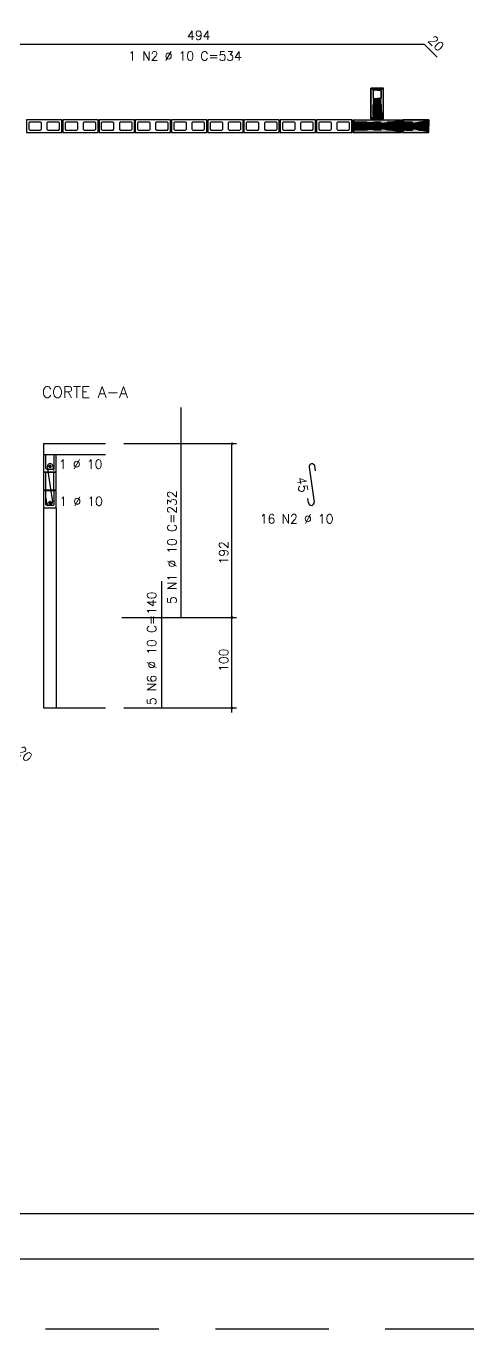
# Model space of a CAD drawing. Extents: x -1.9 to 86, y -1.5 to 61.
# Drawn here: x 50.12 to 59.87, y -1.55 to 27.24 of the extents above; entities that cross this region are included whole.
import ezdxf

# ---------------------------------------------------------------- set-up
doc = ezdxf.new("R2010")
doc.units = 0
doc.header["$MEASUREMENT"] = 0
doc.linetypes.add('ESTILO_TQS_0001', pattern=[0.45, 0.3, -0.15])
doc.linetypes.add('HIDDEN', pattern=[0.375, 0.25, -0.125])
doc.layers.get('0').update_dxf_attribs({"linetype": 'CONTINUOUS'})
doc.layers.get('Defpoints').update_dxf_attribs({"linetype": 'CONTINUOUS'})
for name, color, linetype in [('ARQ_FOLHA', 7, 'CONTINUOUS'), ('PENA_01', 1, 'CONTINUOUS'), ('PENA_02', 2, 'CONTINUOUS'), ('PENA_03', 3, 'CONTINUOUS'), ('PENA_05', 5, 'CONTINUOUS'), ('PENA_11', 252, 'CONTINUOUS'), ('PENA_19', 240, 'CONTINUOUS'), ('PENA_21', 100, 'CONTINUOUS'), ('PENA_27', 21, 'CONTINUOUS')]:
    doc.layers.add(name, color=color, linetype=linetype)
doc.styles.get("Standard").update_dxf_attribs({"font": 'ROMANS.SHX'})

# ---------------------------------------------------------------- blocks, each defined once
blk = doc.blocks.new('FOLHA A1 - 841 X 594')
at = {"layer": 'ARQ_FOLHA', "color": 1}
for points in [[(-841, 0), (0, 0), (0, 594), (-841, 594)], [(-816, 10), (-10, 10), (-10, 584), (-816, 584)]]:
    blk.add_lwpolyline(points, close=True, dxfattribs=at)
at = {"layer": 'Defpoints', "color": 8, "linetype": 'HIDDEN', "ltscale": 100}
blk.add_lwpolyline([(-860.5, 609.5), (-860.5, -15.5), (19.5, -15.5), (19.5, 609.5)], close=True, dxfattribs=at)
blk = doc.blocks.new('*U24')
blk.add_blockref('FOLHA A1 - 841 X 594', (0, 0))

msp = doc.modelspace()

# ---------------------------------------------------------------- linework, layer by layer
at = {"layer": 'PENA_01', "linetype": 'Continuous'}
for points in [[(57.780097, 25.79971), (57.780097, 25.65971), (57.800097, 25.63971), (57.940097, 25.63971), (57.960097, 25.65971), (57.960097, 25.79971), (57.940097, 25.81971), (57.800097, 25.81971), (57.780097, 25.79971)], [(57.780097, 25.49971), (57.780097, 25.25971), (57.800097, 25.23971), (57.940097, 25.23971), (57.960097, 25.25971), (57.960097, 25.49971), (57.940097, 25.51971), (57.800097, 25.51971), (57.780097, 25.49971)], [(50.460097, 25.09971), (50.440097, 25.11971), (50.200097, 25.11971), (50.180097, 25.09971), (50.180097, 24.95971), (50.200097, 24.93971), (50.440097, 24.93971), (50.460097, 24.95971), (50.460097, 25.09971)], [(50.860097, 25.09971), (50.840097, 25.11971), (50.600097, 25.11971), (50.580097, 25.09971), (50.580097, 24.95971), (50.600097, 24.93971), (50.840097, 24.93971), (50.860097, 24.95971), (50.860097, 25.09971)], [(51.260097, 25.09971), (51.240097, 25.11971), (51.000097, 25.11971), (50.980097, 25.09971), (50.980097, 24.95971), (51.000097, 24.93971), (51.240097, 24.93971), (51.260097, 24.95971), (51.260097, 25.09971)], [(51.660097, 25.09971), (51.640097, 25.11971), (51.400097, 25.11971), (51.380097, 25.09971), (51.380097, 24.95971), (51.400097, 24.93971), (51.640097, 24.93971), (51.660097, 24.95971), (51.660097, 25.09971)], [(52.060097, 25.09971), (52.040097, 25.11971), (51.800097, 25.11971), (51.780097, 25.09971), (51.780097, 24.95971), (51.800097, 24.93971), (52.040097, 24.93971), (52.060097, 24.95971), (52.060097, 25.09971)], [(52.460097, 25.09971), (52.440097, 25.11971), (52.200097, 25.11971), (52.180097, 25.09971), (52.180097, 24.95971), (52.200097, 24.93971), (52.440097, 24.93971), (52.460097, 24.95971), (52.460097, 25.09971)], [(52.860097, 25.09971), (52.840097, 25.11971), (52.600097, 25.11971), (52.580097, 25.09971), (52.580097, 24.95971), (52.600097, 24.93971), (52.840097, 24.93971), (52.860097, 24.95971), (52.860097, 25.09971)], [(53.260097, 25.09971), (53.240097, 25.11971), (53.000097, 25.11971), (52.980097, 25.09971), (52.980097, 24.95971), (53.000097, 24.93971), (53.240097, 24.93971), (53.260097, 24.95971), (53.260097, 25.09971)], [(53.660097, 25.09971), (53.640097, 25.11971), (53.400097, 25.11971), (53.380097, 25.09971), (53.380097, 24.95971), (53.400097, 24.93971), (53.640097, 24.93971), (53.660097, 24.95971), (53.660097, 25.09971)], [(54.060097, 25.09971), (54.040097, 25.11971), (53.800097, 25.11971), (53.780097, 25.09971), (53.780097, 24.95971), (53.800097, 24.93971), (54.040097, 24.93971), (54.060097, 24.95971), (54.060097, 25.09971)], [(54.460097, 25.09971), (54.440097, 25.11971), (54.200097, 25.11971), (54.180097, 25.09971), (54.180097, 24.95971), (54.200097, 24.93971), (54.440097, 24.93971), (54.460097, 24.95971), (54.460097, 25.09971)], [(54.860097, 25.09971), (54.840097, 25.11971), (54.600097, 25.11971), (54.580097, 25.09971), (54.580097, 24.95971), (54.600097, 24.93971), (54.840097, 24.93971), (54.860097, 24.95971), (54.860097, 25.09971)], [(55.260097, 25.09971), (55.240097, 25.11971), (55.000097, 25.11971), (54.980097, 25.09971), (54.980097, 24.95971), (55.000097, 24.93971), (55.240097, 24.93971), (55.260097, 24.95971), (55.260097, 25.09971)], [(55.660097, 25.09971), (55.640097, 25.11971), (55.400097, 25.11971), (55.380097, 25.09971), (55.380097, 24.95971), (55.400097, 24.93971), (55.640097, 24.93971), (55.660097, 24.95971), (55.660097, 25.09971)], [(56.060097, 25.09971), (56.040097, 25.11971), (55.800097, 25.11971), (55.780097, 25.09971), (55.780097, 24.95971), (55.800097, 24.93971), (56.040097, 24.93971), (56.060097, 24.95971), (56.060097, 25.09971)], [(56.460097, 25.09971), (56.440097, 25.11971), (56.200097, 25.11971), (56.180097, 25.09971), (56.180097, 24.95971), (56.200097, 24.93971), (56.440097, 24.93971), (56.460097, 24.95971), (56.460097, 25.09971)], [(56.860097, 25.09971), (56.840097, 25.11971), (56.600097, 25.11971), (56.580097, 25.09971), (56.580097, 24.95971), (56.600097, 24.93971), (56.840097, 24.93971), (56.860097, 24.95971), (56.860097, 25.09971)], [(57.260097, 25.09971), (57.240097, 25.11971), (57.000097, 25.11971), (56.980097, 25.09971), (56.980097, 24.95971), (57.000097, 24.93971), (57.240097, 24.93971), (57.260097, 24.95971), (57.260097, 25.09971)], [(57.660097, 24.95971), (57.640097, 24.93971), (57.400097, 24.93971), (57.380097, 24.95971), (57.380097, 25.09971), (57.400097, 25.11971), (57.640097, 25.11971), (57.660097, 25.09971), (57.660097, 24.95971)], [(57.960097, 24.95971), (57.940097, 24.93971), (57.800097, 24.93971), (57.780097, 24.95971), (57.780097, 25.09971), (57.800097, 25.11971), (57.940097, 25.11971), (57.960097, 25.09971), (57.960097, 24.95971)], [(58.360097, 24.95971), (58.340097, 24.93971), (58.100097, 24.93971), (58.080097, 24.95971), (58.080097, 25.09971), (58.100097, 25.11971), (58.340097, 25.11971), (58.360097, 25.09971), (58.360097, 24.95971)]]:
    msp.add_lwpolyline(points, dxfattribs=at)
at = {"layer": 'PENA_01', "linetype": 'ESTILO_TQS_0001'}
for points in [[(58.660097, 25.09971), (58.640097, 25.11971), (58.500097, 25.11971), (58.480097, 25.09971), (58.480097, 24.95971), (58.500097, 24.93971), (58.640097, 24.93971), (58.660097, 24.95971), (58.660097, 25.09971)], [(58.960097, 25.09971), (58.940097, 25.11971), (58.800097, 25.11971), (58.780097, 25.09971), (58.780097, 24.95971), (58.800097, 24.93971), (58.940097, 24.93971), (58.960097, 24.95971), (58.960097, 25.09971)]]:
    msp.add_lwpolyline(points, dxfattribs=at)
at = {"layer": 'PENA_02', "linetype": 'Continuous'}
for p, q in [((57.330097, 24.88971), (57.330097, 25.16971)), ((57.330097, 25.16971), (58.410097, 25.16971)), ((58.410097, 25.16971), (58.410097, 24.88971)), ((58.410097, 24.88971), (57.330097, 24.88971))]:
    msp.add_line(p, q, dxfattribs=at)
for points in [[(57.730097, 25.86971), (57.730097, 25.18971), (58.010097, 25.18971), (58.010097, 25.86971), (57.730097, 25.86971)], [(50.910097, 25.16971), (50.130097, 25.16971), (50.130097, 24.88971), (50.910097, 24.88971), (50.910097, 25.16971)], [(51.710097, 25.16971), (50.930097, 25.16971), (50.930097, 24.88971), (51.710097, 24.88971), (51.710097, 25.16971)], [(52.510097, 25.16971), (51.730097, 25.16971), (51.730097, 24.88971), (52.510097, 24.88971), (52.510097, 25.16971)], [(53.310097, 25.16971), (52.530097, 25.16971), (52.530097, 24.88971), (53.310097, 24.88971), (53.310097, 25.16971)], [(54.110097, 25.16971), (53.330097, 25.16971), (53.330097, 24.88971), (54.110097, 24.88971), (54.110097, 25.16971)], [(54.910097, 25.16971), (54.130097, 25.16971), (54.130097, 24.88971), (54.910097, 24.88971), (54.910097, 25.16971)], [(55.710097, 25.16971), (54.930097, 25.16971), (54.930097, 24.88971), (55.710097, 24.88971), (55.710097, 25.16971)], [(56.510097, 25.16971), (55.730097, 25.16971), (55.730097, 24.88971), (56.510097, 24.88971), (56.510097, 25.16971)], [(57.310097, 25.16971), (56.530097, 25.16971), (56.530097, 24.88971), (57.310097, 24.88971), (57.310097, 25.16971)], [(59.010097, 25.16971), (58.430097, 25.16971), (58.430097, 24.88971), (59.010097, 24.88971), (59.010097, 25.16971)]]:
    msp.add_lwpolyline(points, dxfattribs=at)
for centre, radius in [((54.665004, 18.013125), 0.02), ((54.665004, 18.013125), 0.01), ((54.665004, 14.173125), 0.02), ((54.665004, 14.173125), 0.01), ((54.665004, 12.173125), 0.02), ((54.665004, 12.173125), 0.01)]:
    msp.add_circle(centre, radius, dxfattribs=at)
at = {"layer": 'PENA_03', "linetype": 'Continuous'}
for p, q in [((50.505008, 18.013125), (50.505008, 17.393125)), ((50.505008, 18.013125), (51.875688, 18.013125)), ((52.275688, 18.013125), (54.765004, 18.013125)), ((54.665004, 12.072593), (54.665004, 18.013125)), ((50.505008, 17.773125), (51.875688, 17.773125)), ((50.555008, 16.993125), (50.555008, 17.373125)), ((50.735008, 16.993125), (50.735008, 17.373125)), ((50.785008, 16.973125), (50.505008, 16.973125)), ((50.505008, 16.973125), (50.505008, 16.593125)), ((50.505008, 16.593125), (50.505008, 12.173125)), ((50.785008, 16.593125), (50.785008, 12.173125)), ((52.233756, 14.173125), (54.765004, 14.173125)), ((50.505008, 12.173125), (51.875688, 12.173125)), ((52.275688, 12.173125), (54.765004, 12.173125))]:
    msp.add_line(p, q, dxfattribs=at)
for points in [[(57.800097, 25.23971), (57.780097, 25.25971), (57.780097, 25.49971), (57.800097, 25.51971), (57.940097, 25.51971), (57.960097, 25.49971), (57.960097, 25.25971), (57.940097, 25.23971), (57.800097, 25.23971)], [(57.660097, 24.95971), (57.640097, 24.93971), (57.400097, 24.93971), (57.380097, 24.95971), (57.380097, 25.09971), (57.400097, 25.11971), (57.640097, 25.11971), (57.660097, 25.09971), (57.660097, 24.95971)], [(57.960097, 24.95971), (57.940097, 24.93971), (57.800097, 24.93971), (57.780097, 24.95971), (57.780097, 25.09971), (57.800097, 25.11971), (57.940097, 25.11971), (57.960097, 25.09971), (57.960097, 24.95971)], [(58.360097, 24.95971), (58.340097, 24.93971), (58.100097, 24.93971), (58.080097, 24.95971), (58.080097, 25.09971), (58.100097, 25.11971), (58.340097, 25.11971), (58.360097, 25.09971), (58.360097, 24.95971)], [(58.660097, 24.95971), (58.640097, 24.93971), (58.500097, 24.93971), (58.480097, 24.95971), (58.480097, 25.09971), (58.500097, 25.11971), (58.640097, 25.11971), (58.660097, 25.09971), (58.660097, 24.95971)], [(58.960097, 24.95971), (58.940097, 24.93971), (58.800097, 24.93971), (58.780097, 24.95971), (58.780097, 25.09971), (58.800097, 25.11971), (58.940097, 25.11971), (58.960097, 25.09971), (58.960097, 24.95971)], [(50.505008, 17.393125), (50.785008, 17.393125), (50.785008, 17.773125)], [(50.735008, 17.773125), (50.735008, 17.463125), (50.715008, 17.443125), (50.575008, 17.443125), (50.555008, 17.463125), (50.555008, 17.773125)], [(50.505008, 16.993125), (50.785008, 16.993125), (50.785008, 17.373125), (50.505008, 17.373125), (50.505008, 16.993125)], [(50.671604, 17.508125), (50.669443, 17.518293), (50.663333, 17.526704), (50.65433, 17.531901), (50.643991, 17.532988), (50.634104, 17.529776), (50.626379, 17.52282), (50.622151, 17.513323), (50.622151, 17.502927), (50.626379, 17.49343), (50.634104, 17.486474), (50.643991, 17.483262), (50.65433, 17.484349), (50.663333, 17.489546), (50.669443, 17.497957), (50.671604, 17.508125)], [(50.505008, 16.593125), (50.785008, 16.593125), (50.785008, 16.973125)], [(50.735008, 16.973125), (50.735008, 16.663125), (50.715008, 16.643125), (50.575008, 16.643125), (50.555008, 16.663125), (50.555008, 16.973125)], [(50.671604, 16.708125), (50.669443, 16.718293), (50.663333, 16.726704), (50.65433, 16.731901), (50.643991, 16.732988), (50.634104, 16.729776), (50.626379, 16.72282), (50.622151, 16.713323), (50.622151, 16.702927), (50.626379, 16.69343), (50.634104, 16.686474), (50.643991, 16.683262), (50.65433, 16.684349), (50.663333, 16.689546), (50.669443, 16.697957), (50.671604, 16.708125)]]:
    msp.add_lwpolyline(points, dxfattribs=at)
for centre, radius in [((57.870097, 25.37971), 0.04), ((57.520097, 25.02971), 0.04), ((57.870097, 25.02971), 0.04), ((58.220097, 25.02971), 0.04), ((58.570097, 25.02971), 0.04), ((58.870097, 25.02971), 0.04), ((50.646604, 17.508125), 0.025), ((50.646604, 16.708125), 0.025)]:
    msp.add_circle(centre, radius, dxfattribs=at)
for points in [[(57.910097, 25.37971), (57.850097, 25.414351), (57.83251, 25.393391)], [(57.910097, 25.37971), (57.83251, 25.393391), (57.83251, 25.366029)], [(57.910097, 25.37971), (57.83251, 25.366029), (57.850097, 25.345069)], [(57.910097, 25.37971), (57.877043, 25.419102), (57.850097, 25.414351)], [(57.910097, 25.37971), (57.850097, 25.345069), (57.877043, 25.340317)], [(57.910097, 25.37971), (57.900739, 25.405421), (57.877043, 25.419102)], [(57.910097, 25.37971), (57.877043, 25.340317), (57.900739, 25.353998)], [(57.910097, 25.37971), (57.900739, 25.353998), (57.910097, 25.37971)], [(57.560097, 25.02971), (57.500097, 25.064351), (57.48251, 25.043391)], [(57.560097, 25.02971), (57.527043, 25.069102), (57.500097, 25.064351)], [(57.560097, 25.02971), (57.550739, 25.055421), (57.527043, 25.069102)], [(57.910097, 25.02971), (57.850097, 25.064351), (57.83251, 25.043391)], [(57.910097, 25.02971), (57.877043, 25.069102), (57.850097, 25.064351)], [(57.910097, 25.02971), (57.900739, 25.055421), (57.877043, 25.069102)], [(58.260097, 25.02971), (58.200097, 25.064351), (58.18251, 25.043391)], [(58.260097, 25.02971), (58.227043, 25.069102), (58.200097, 25.064351)], [(58.260097, 25.02971), (58.250739, 25.055421), (58.227043, 25.069102)], [(58.610097, 25.02971), (58.550097, 25.064351), (58.53251, 25.043391)], [(58.610097, 25.02971), (58.577043, 25.069102), (58.550097, 25.064351)], [(58.610097, 25.02971), (58.600739, 25.055421), (58.577043, 25.069102)], [(58.910097, 25.02971), (58.850097, 25.064351), (58.83251, 25.043391)], [(58.910097, 25.02971), (58.877043, 25.069102), (58.850097, 25.064351)], [(58.910097, 25.02971), (58.900739, 25.055421), (58.877043, 25.069102)], [(57.560097, 25.02971), (57.48251, 25.043391), (57.48251, 25.016029)], [(57.560097, 25.02971), (57.48251, 25.016029), (57.500097, 24.995069)], [(57.560097, 25.02971), (57.500097, 24.995069), (57.527043, 24.990317)], [(57.560097, 25.02971), (57.527043, 24.990317), (57.550739, 25.003998)], [(57.560097, 25.02971), (57.550739, 25.003998), (57.560097, 25.02971)], [(57.910097, 25.02971), (57.83251, 25.043391), (57.83251, 25.016029)], [(57.910097, 25.02971), (57.83251, 25.016029), (57.850097, 24.995069)], [(57.910097, 25.02971), (57.850097, 24.995069), (57.877043, 24.990317)], [(57.910097, 25.02971), (57.877043, 24.990317), (57.900739, 25.003998)], [(57.910097, 25.02971), (57.900739, 25.003998), (57.910097, 25.02971)], [(58.260097, 25.02971), (58.18251, 25.043391), (58.18251, 25.016029)], [(58.260097, 25.02971), (58.18251, 25.016029), (58.200097, 24.995069)], [(58.260097, 25.02971), (58.200097, 24.995069), (58.227043, 24.990317)], [(58.260097, 25.02971), (58.227043, 24.990317), (58.250739, 25.003998)], [(58.260097, 25.02971), (58.250739, 25.003998), (58.260097, 25.02971)], [(58.610097, 25.02971), (58.53251, 25.043391), (58.53251, 25.016029)], [(58.610097, 25.02971), (58.53251, 25.016029), (58.550097, 24.995069)], [(58.610097, 25.02971), (58.550097, 24.995069), (58.577043, 24.990317)], [(58.610097, 25.02971), (58.577043, 24.990317), (58.600739, 25.003998)], [(58.610097, 25.02971), (58.600739, 25.003998), (58.610097, 25.02971)], [(58.910097, 25.02971), (58.83251, 25.043391), (58.83251, 25.016029)], [(58.910097, 25.02971), (58.83251, 25.016029), (58.850097, 24.995069)], [(58.910097, 25.02971), (58.850097, 24.995069), (58.877043, 24.990317)], [(58.910097, 25.02971), (58.877043, 24.990317), (58.900739, 25.003998)], [(58.910097, 25.02971), (58.900739, 25.003998), (58.910097, 25.02971)], [(50.671604, 17.508125), (50.626379, 17.52282), (50.622151, 17.513323)], [(50.671604, 17.508125), (50.622151, 17.513323), (50.622151, 17.502927)], [(50.671604, 17.508125), (50.622151, 17.502927), (50.626379, 17.49343)], [(50.671604, 17.508125), (50.634104, 17.529776), (50.623112, 17.516676)], [(50.671604, 17.508125), (50.623112, 17.516676), (50.623112, 17.499575)], [(50.671604, 17.508125), (50.623112, 17.499575), (50.634104, 17.486474)], [(50.671604, 17.508125), (50.634104, 17.529776), (50.626379, 17.52282)], [(50.671604, 17.508125), (50.626379, 17.49343), (50.634104, 17.486474)], [(50.671604, 17.508125), (50.643991, 17.532988), (50.634104, 17.529776)], [(50.671604, 17.508125), (50.650946, 17.532745), (50.634104, 17.529776)], [(50.671604, 17.508125), (50.634104, 17.486474), (50.650946, 17.483505)], [(50.671604, 17.508125), (50.634104, 17.486474), (50.643991, 17.483262)], [(50.671604, 17.508125), (50.65433, 17.531901), (50.643991, 17.532988)], [(50.671604, 17.508125), (50.643991, 17.483262), (50.65433, 17.484349)], [(50.671604, 17.508125), (50.665755, 17.524195), (50.650946, 17.532745)], [(50.671604, 17.508125), (50.650946, 17.483505), (50.665755, 17.492055)], [(50.671604, 17.508125), (50.663333, 17.526704), (50.65433, 17.531901)], [(50.671604, 17.508125), (50.65433, 17.484349), (50.663333, 17.489546)], [(50.671604, 17.508125), (50.669443, 17.518293), (50.663333, 17.526704)], [(50.671604, 17.508125), (50.663333, 17.489546), (50.669443, 17.497957)], [(50.671604, 17.508125), (50.665755, 17.492055), (50.671604, 17.508125)], [(50.671604, 17.508125), (50.669443, 17.497957), (50.671604, 17.508125)], [(50.671604, 16.708125), (50.626379, 16.72282), (50.622151, 16.713323)], [(50.671604, 16.708125), (50.622151, 16.713323), (50.622151, 16.702927)], [(50.671604, 16.708125), (50.622151, 16.702927), (50.626379, 16.69343)], [(50.671604, 16.708125), (50.634104, 16.729776), (50.623112, 16.716676)], [(50.671604, 16.708125), (50.623112, 16.716676), (50.623112, 16.699575)], [(50.671604, 16.708125), (50.623112, 16.699575), (50.634104, 16.686474)], [(50.671604, 16.708125), (50.634104, 16.729776), (50.626379, 16.72282)], [(50.671604, 16.708125), (50.626379, 16.69343), (50.634104, 16.686474)], [(50.671604, 16.708125), (50.643991, 16.732988), (50.634104, 16.729776)], [(50.671604, 16.708125), (50.650946, 16.732745), (50.634104, 16.729776)], [(50.671604, 16.708125), (50.634104, 16.686474), (50.650946, 16.683505)], [(50.671604, 16.708125), (50.634104, 16.686474), (50.643991, 16.683262)], [(50.671604, 16.708125), (50.65433, 16.731901), (50.643991, 16.732988)], [(50.671604, 16.708125), (50.643991, 16.683262), (50.65433, 16.684349)], [(50.671604, 16.708125), (50.665755, 16.724195), (50.650946, 16.732745)], [(50.671604, 16.708125), (50.650946, 16.683505), (50.665755, 16.692055)], [(50.671604, 16.708125), (50.663333, 16.726704), (50.65433, 16.731901)], [(50.671604, 16.708125), (50.65433, 16.684349), (50.663333, 16.689546)], [(50.671604, 16.708125), (50.669443, 16.718293), (50.663333, 16.726704)], [(50.671604, 16.708125), (50.663333, 16.689546), (50.669443, 16.697957)], [(50.671604, 16.708125), (50.665755, 16.692055), (50.671604, 16.708125)], [(50.671604, 16.708125), (50.669443, 16.697957), (50.671604, 16.708125)]]:
    msp.add_solid(points, dxfattribs=at)
at = {"layer": 'PENA_05', "linetype": 'Continuous'}
for p, q in [((49.038842, 26.836278), (58.910338, 26.836706)), ((58.910338, 26.836706), (59.193181, 26.553863)), ((53.541253, 14.170203), (53.541253, 18.813125)), ((50.587887, 17.498767), (50.701888, 16.727528)), ((50.729134, 17.418558), (50.714511, 17.517484)), ((56.365589, 17.493744), (56.47959, 16.722506)), ((56.506836, 17.413536), (56.492214, 17.512461)), ((50.575263, 16.708811), (50.560641, 16.807736)), ((56.352966, 16.703789), (56.338343, 16.802714)), ((53.115329, 12.173125), (53.115329, 14.973125))]:
    msp.add_line(p, q, dxfattribs=at)
for centre, start, end in [((50.651199, 17.508125), 8.4083, 188.4083), ((56.428902, 17.503103), 8.4083, 188.4083), ((50.638576, 16.71817), 188.4083, 8.4083), ((56.416278, 16.713147), 188.4083, 8.4083)]:
    msp.add_arc(centre, 0.064, start, end, dxfattribs=at)
at = {"layer": 'PENA_11', "linetype": 'Continuous'}
for points in [[(57.800097, 25.23971), (57.780097, 25.49971), (57.800097, 25.51971)], [(57.800097, 25.23971), (57.780097, 25.25971), (57.780097, 25.49971)], [(57.800097, 25.23971), (57.800097, 25.51971), (57.940097, 25.51971)], [(57.800097, 25.23971), (57.940097, 25.51971), (57.960097, 25.49971)], [(57.800097, 25.23971), (57.960097, 25.49971), (57.960097, 25.25971)], [(57.660097, 24.95971), (57.380097, 25.09971), (57.400097, 25.11971)], [(57.660097, 24.95971), (57.380097, 24.95971), (57.380097, 25.09971)], [(57.660097, 24.95971), (57.400097, 25.11971), (57.640097, 25.11971)], [(57.660097, 24.95971), (57.640097, 25.11971), (57.660097, 25.09971)], [(57.660097, 24.95971), (57.660097, 25.09971), (57.660097, 24.95971)], [(57.960097, 24.95971), (57.780097, 25.09971), (57.800097, 25.11971)], [(57.960097, 24.95971), (57.780097, 24.95971), (57.780097, 25.09971)], [(57.800097, 25.23971), (57.960097, 25.25971), (57.940097, 25.23971)], [(57.800097, 25.23971), (57.940097, 25.23971), (57.800097, 25.23971)], [(57.960097, 24.95971), (57.800097, 25.11971), (57.940097, 25.11971)], [(57.960097, 24.95971), (57.940097, 25.11971), (57.960097, 25.09971)], [(57.960097, 24.95971), (57.960097, 25.09971), (57.960097, 24.95971)], [(58.360097, 24.95971), (58.080097, 25.09971), (58.100097, 25.11971)], [(58.360097, 24.95971), (58.080097, 24.95971), (58.080097, 25.09971)], [(58.360097, 24.95971), (58.100097, 25.11971), (58.340097, 25.11971)], [(58.360097, 24.95971), (58.340097, 25.11971), (58.360097, 25.09971)], [(58.360097, 24.95971), (58.360097, 25.09971), (58.360097, 24.95971)], [(58.660097, 24.95971), (58.480097, 25.09971), (58.500097, 25.11971)], [(58.660097, 24.95971), (58.480097, 24.95971), (58.480097, 25.09971)], [(58.660097, 24.95971), (58.500097, 25.11971), (58.640097, 25.11971)], [(58.660097, 24.95971), (58.640097, 25.11971), (58.660097, 25.09971)], [(58.660097, 24.95971), (58.660097, 25.09971), (58.660097, 24.95971)], [(58.960097, 24.95971), (58.780097, 25.09971), (58.800097, 25.11971)], [(58.960097, 24.95971), (58.780097, 24.95971), (58.780097, 25.09971)], [(58.960097, 24.95971), (58.800097, 25.11971), (58.940097, 25.11971)], [(58.960097, 24.95971), (58.940097, 25.11971), (58.960097, 25.09971)], [(58.960097, 24.95971), (58.960097, 25.09971), (58.960097, 24.95971)], [(57.660097, 24.95971), (57.400097, 24.93971), (57.380097, 24.95971)], [(57.660097, 24.95971), (57.640097, 24.93971), (57.400097, 24.93971)], [(57.960097, 24.95971), (57.800097, 24.93971), (57.780097, 24.95971)], [(57.960097, 24.95971), (57.940097, 24.93971), (57.800097, 24.93971)], [(58.360097, 24.95971), (58.100097, 24.93971), (58.080097, 24.95971)], [(58.360097, 24.95971), (58.340097, 24.93971), (58.100097, 24.93971)], [(58.660097, 24.95971), (58.500097, 24.93971), (58.480097, 24.95971)], [(58.660097, 24.95971), (58.640097, 24.93971), (58.500097, 24.93971)], [(58.960097, 24.95971), (58.800097, 24.93971), (58.780097, 24.95971)], [(58.960097, 24.95971), (58.940097, 24.93971), (58.800097, 24.93971)]]:
    msp.add_solid(points, dxfattribs=at)
at = {"layer": 'PENA_19', "linetype": 'Continuous'}
for points in [[(58.410097, 25.02971), (58.360097, 25.02971), (58.360097, 25.09971), (58.340097, 25.11971), (58.100097, 25.11971), (58.080097, 25.09971), (58.080097, 25.02971), (57.960097, 25.02971), (57.960097, 25.09971), (57.940097, 25.11971), (57.800097, 25.11971), (57.780097, 25.09971), (57.780097, 25.02971), (57.660097, 25.02971), (57.660097, 25.09971), (57.640097, 25.11971), (57.400097, 25.11971), (57.380097, 25.09971), (57.380097, 25.02971), (57.330097, 25.02971), (57.330097, 25.16971), (58.410097, 25.16971), (58.410097, 25.02971)], [(58.410097, 25.02971), (58.360097, 25.02971), (58.360097, 24.95971), (58.340097, 24.93971), (58.100097, 24.93971), (58.080097, 24.95971), (58.080097, 25.02971), (57.960097, 25.02971), (57.960097, 24.95971), (57.940097, 24.93971), (57.800097, 24.93971), (57.780097, 24.95971), (57.780097, 25.02971), (57.660097, 25.02971), (57.660097, 24.95971), (57.640097, 24.93971), (57.400097, 24.93971), (57.380097, 24.95971), (57.380097, 25.02971), (57.330097, 25.02971), (57.330097, 24.88971), (58.410097, 24.88971), (58.410097, 25.02971)]]:
    msp.add_lwpolyline(points, dxfattribs=at)
for points in [[(58.410097, 25.16971), (57.400097, 25.11971), (57.330097, 25.16971)], [(57.400097, 25.11971), (57.380097, 25.09971), (57.330097, 25.16971)], [(57.330097, 25.16971), (57.380097, 25.09971), (57.330097, 25.02971)], [(57.380097, 25.09971), (57.380097, 25.02971), (57.330097, 25.02971)], [(57.640097, 25.11971), (57.400097, 25.11971), (58.410097, 25.16971)], [(57.800097, 25.11971), (57.640097, 25.11971), (58.410097, 25.16971)], [(57.660097, 25.09971), (57.640097, 25.11971), (57.800097, 25.11971)], [(57.660097, 25.02971), (57.660097, 25.09971), (57.800097, 25.11971)], [(57.660097, 25.02971), (57.800097, 25.11971), (57.780097, 25.09971)], [(57.660097, 25.02971), (57.780097, 25.09971), (57.780097, 25.02971)], [(58.410097, 25.16971), (57.940097, 25.11971), (57.800097, 25.11971)], [(57.940097, 25.11971), (58.410097, 25.16971), (57.960097, 25.09971)], [(58.410097, 25.16971), (58.100097, 25.11971), (57.960097, 25.09971)], [(57.960097, 25.09971), (58.100097, 25.11971), (57.960097, 25.02971)], [(58.100097, 25.11971), (58.080097, 25.09971), (57.960097, 25.02971)], [(57.960097, 25.02971), (58.080097, 25.09971), (58.080097, 25.02971)], [(58.340097, 25.11971), (58.100097, 25.11971), (58.410097, 25.16971)], [(58.360097, 25.09971), (58.340097, 25.11971), (58.410097, 25.16971)], [(58.410097, 25.02971), (58.360097, 25.02971), (58.410097, 25.16971)], [(58.360097, 25.02971), (58.360097, 25.09971), (58.410097, 25.16971)], [(57.330097, 24.88971), (57.380097, 24.95971), (57.330097, 25.02971)], [(57.380097, 24.95971), (57.380097, 25.02971), (57.330097, 25.02971)], [(57.400097, 24.93971), (57.380097, 24.95971), (57.330097, 24.88971)], [(58.410097, 24.88971), (57.400097, 24.93971), (57.330097, 24.88971)], [(57.640097, 24.93971), (57.400097, 24.93971), (58.410097, 24.88971)], [(57.660097, 24.95971), (57.640097, 24.93971), (57.800097, 24.93971)], [(57.800097, 24.93971), (57.640097, 24.93971), (58.410097, 24.88971)], [(57.660097, 25.02971), (57.660097, 24.95971), (57.800097, 24.93971)], [(57.660097, 25.02971), (57.800097, 24.93971), (57.780097, 24.95971)], [(57.660097, 25.02971), (57.780097, 24.95971), (57.780097, 25.02971)], [(58.410097, 24.88971), (57.940097, 24.93971), (57.800097, 24.93971)], [(57.940097, 24.93971), (58.410097, 24.88971), (57.960097, 24.95971)], [(57.960097, 24.95971), (58.100097, 24.93971), (57.960097, 25.02971)], [(58.100097, 24.93971), (58.080097, 24.95971), (57.960097, 25.02971)], [(57.960097, 25.02971), (58.080097, 24.95971), (58.080097, 25.02971)], [(58.410097, 24.88971), (58.100097, 24.93971), (57.960097, 24.95971)], [(58.340097, 24.93971), (58.100097, 24.93971), (58.410097, 24.88971)], [(58.360097, 24.95971), (58.340097, 24.93971), (58.410097, 24.88971)], [(58.410097, 25.02971), (58.360097, 25.02971), (58.410097, 24.88971)], [(58.360097, 25.02971), (58.360097, 24.95971), (58.410097, 24.88971)]]:
    msp.add_solid(points, dxfattribs=at)
at = {"layer": 'PENA_21', "linetype": 'Continuous'}
for points in [[(57.870097, 25.86971), (57.870097, 25.81971), (57.800097, 25.81971), (57.780097, 25.79971), (57.780097, 25.65971), (57.800097, 25.63971), (57.870097, 25.63971), (57.870097, 25.51971), (57.800097, 25.51971), (57.780097, 25.49971), (57.780097, 25.25971), (57.800097, 25.23971), (57.870097, 25.23971), (57.870097, 25.18971), (57.730097, 25.18971), (57.730097, 25.86971), (57.870097, 25.86971)], [(57.870097, 25.86971), (57.870097, 25.81971), (57.940097, 25.81971), (57.960097, 25.79971), (57.960097, 25.65971), (57.940097, 25.63971), (57.870097, 25.63971), (57.870097, 25.51971), (57.940097, 25.51971), (57.960097, 25.49971), (57.960097, 25.25971), (57.940097, 25.23971), (57.870097, 25.23971), (57.870097, 25.18971), (58.010097, 25.18971), (58.010097, 25.86971), (57.870097, 25.86971)]]:
    msp.add_lwpolyline(points, dxfattribs=at)
for points in [[(57.800097, 25.81971), (57.780097, 25.79971), (57.730097, 25.86971)], [(57.800097, 25.81971), (57.730097, 25.86971), (57.870097, 25.86971)], [(57.730097, 25.86971), (57.780097, 25.79971), (57.730097, 25.18971)], [(57.730097, 25.18971), (57.780097, 25.79971), (57.780097, 25.25971)], [(57.780097, 25.25971), (57.780097, 25.79971), (57.780097, 25.65971)], [(57.780097, 25.25971), (57.780097, 25.49971), (57.780097, 25.65971)], [(57.800097, 25.63971), (57.780097, 25.49971), (57.780097, 25.65971)], [(57.800097, 25.63971), (57.800097, 25.51971), (57.780097, 25.49971)], [(57.800097, 25.81971), (57.870097, 25.86971), (57.870097, 25.81971)], [(57.870097, 25.63971), (57.800097, 25.51971), (57.800097, 25.63971)], [(57.870097, 25.63971), (57.870097, 25.51971), (57.800097, 25.51971)], [(58.010097, 25.86971), (57.870097, 25.86971), (57.940097, 25.81971)], [(57.940097, 25.81971), (57.870097, 25.86971), (57.870097, 25.81971)], [(57.870097, 25.63971), (57.940097, 25.51971), (57.940097, 25.63971)], [(57.870097, 25.63971), (57.870097, 25.51971), (57.940097, 25.51971)], [(57.960097, 25.79971), (58.010097, 25.86971), (57.940097, 25.81971)], [(57.940097, 25.63971), (57.960097, 25.49971), (57.960097, 25.65971)], [(57.940097, 25.51971), (57.960097, 25.49971), (57.940097, 25.63971)], [(58.010097, 25.18971), (58.010097, 25.86971), (57.960097, 25.79971)], [(57.960097, 25.65971), (58.010097, 25.18971), (57.960097, 25.79971)], [(57.960097, 25.49971), (58.010097, 25.18971), (57.960097, 25.65971)], [(57.960097, 25.49971), (57.960097, 25.25971), (58.010097, 25.18971)], [(57.800097, 25.23971), (57.730097, 25.18971), (57.780097, 25.25971)], [(57.870097, 25.18971), (57.730097, 25.18971), (57.800097, 25.23971)], [(57.870097, 25.23971), (57.870097, 25.18971), (57.800097, 25.23971)], [(57.940097, 25.23971), (57.870097, 25.23971), (58.010097, 25.18971)], [(57.870097, 25.23971), (57.870097, 25.18971), (58.010097, 25.18971)], [(57.960097, 25.25971), (57.940097, 25.23971), (58.010097, 25.18971)]]:
    msp.add_solid(points, dxfattribs=at)
at = {"layer": 'PENA_27', "linetype": 'Continuous'}
for points in [[(58.430097, 25.16971), (59.010097, 25.16971), (59.010097, 25.02971), (58.960097, 25.02971), (58.960097, 25.09971), (58.940097, 25.11971), (58.800097, 25.11971), (58.780097, 25.09971), (58.780097, 25.02971), (58.660097, 25.02971), (58.660097, 25.09971), (58.640097, 25.11971), (58.500097, 25.11971), (58.480097, 25.09971), (58.480097, 25.02971), (58.430097, 25.02971), (58.430097, 25.16971)], [(58.430097, 24.88971), (59.010097, 24.88971), (59.010097, 25.02971), (58.960097, 25.02971), (58.960097, 24.95971), (58.940097, 24.93971), (58.800097, 24.93971), (58.780097, 24.95971), (58.780097, 25.02971), (58.660097, 25.02971), (58.660097, 24.95971), (58.640097, 24.93971), (58.500097, 24.93971), (58.480097, 24.95971), (58.480097, 25.02971), (58.430097, 25.02971), (58.430097, 24.88971)]]:
    msp.add_lwpolyline(points, dxfattribs=at)
for points in [[(58.480097, 25.09971), (58.430097, 25.16971), (58.500097, 25.11971)], [(58.430097, 25.16971), (59.010097, 25.16971), (58.500097, 25.11971)], [(58.430097, 25.02971), (58.430097, 25.16971), (58.480097, 25.02971)], [(58.430097, 25.16971), (58.480097, 25.09971), (58.480097, 25.02971)], [(59.010097, 25.16971), (58.640097, 25.11971), (58.500097, 25.11971)], [(58.640097, 25.11971), (59.010097, 25.16971), (58.660097, 25.09971)], [(59.010097, 25.16971), (58.800097, 25.11971), (58.660097, 25.09971)], [(58.660097, 25.09971), (58.800097, 25.11971), (58.660097, 25.02971)], [(58.800097, 25.11971), (58.780097, 25.09971), (58.660097, 25.02971)], [(58.660097, 25.02971), (58.780097, 25.09971), (58.780097, 25.02971)], [(58.940097, 25.11971), (58.800097, 25.11971), (59.010097, 25.16971)], [(58.960097, 25.09971), (58.940097, 25.11971), (59.010097, 25.16971)], [(59.010097, 25.02971), (58.960097, 25.02971), (59.010097, 25.16971)], [(58.960097, 25.02971), (58.960097, 25.09971), (59.010097, 25.16971)], [(58.430097, 25.02971), (58.430097, 24.88971), (58.480097, 25.02971)], [(58.430097, 24.88971), (58.480097, 24.95971), (58.480097, 25.02971)], [(58.480097, 24.95971), (58.430097, 24.88971), (58.500097, 24.93971)], [(58.430097, 24.88971), (59.010097, 24.88971), (58.500097, 24.93971)], [(59.010097, 24.88971), (58.640097, 24.93971), (58.500097, 24.93971)], [(58.640097, 24.93971), (59.010097, 24.88971), (58.660097, 24.95971)], [(58.660097, 24.95971), (58.800097, 24.93971), (58.660097, 25.02971)], [(58.800097, 24.93971), (58.780097, 24.95971), (58.660097, 25.02971)], [(58.660097, 25.02971), (58.780097, 24.95971), (58.780097, 25.02971)], [(59.010097, 24.88971), (58.800097, 24.93971), (58.660097, 24.95971)], [(58.940097, 24.93971), (58.800097, 24.93971), (59.010097, 24.88971)], [(58.960097, 24.95971), (58.940097, 24.93971), (59.010097, 24.88971)], [(59.010097, 25.02971), (58.960097, 25.02971), (59.010097, 24.88971)], [(58.960097, 25.02971), (58.960097, 24.95971), (59.010097, 24.88971)]]:
    msp.add_solid(points, dxfattribs=at)

# ---------------------------------------------------------------- block references
at = {"xscale": 0.09999999999999938, "yscale": 0.09999999999999938, "zscale": 0.09999999999999938}
msp.add_blockref('*U24', (84.1, 0.002503), dxfattribs=at)

# ---------------------------------------------------------------- texts
at = {"layer": 'PENA_03', "linetype": 'Continuous'}
for s, rotation, p in [('494', 0.002481, (53.674586, 26.936479)), ('20', 315, (58.981049, 26.907417)), ('45', 278.4083, (56.096569, 17.262107)), ('5 N1 %%c 10 C=232', 90, (53.439435, 14.467057)), ('192', 90, (54.57961, 15.344931)), ('5 N6 %%c 10 C=140', 90, (52.992791, 12.233839)), ('100', 90, (54.581225, 12.969372)), ('20', 315, (49.895491, 11.210271))]:
    msp.add_text(s, height=0.2, rotation=rotation, dxfattribs=at).set_placement(p)
for s, p in [('1 N2 %%c 10 C=534', (52.372868, 26.477132)), ('1 %%c 10', (50.845763, 17.4597)), ('1 %%c 10', (50.855226, 16.640689)), ('16 N2 %%c 10', (55.277713, 16.251657))]:
    msp.add_text(s, height=0.2, dxfattribs=at).set_placement(p)
at = {"layer": 'PENA_05', "linetype": 'Continuous'}
msp.add_text('CORTE A-A', height=0.25, dxfattribs=at).set_placement((50.471247, 19.026961))

doc.saveas('drawing.dxf')
